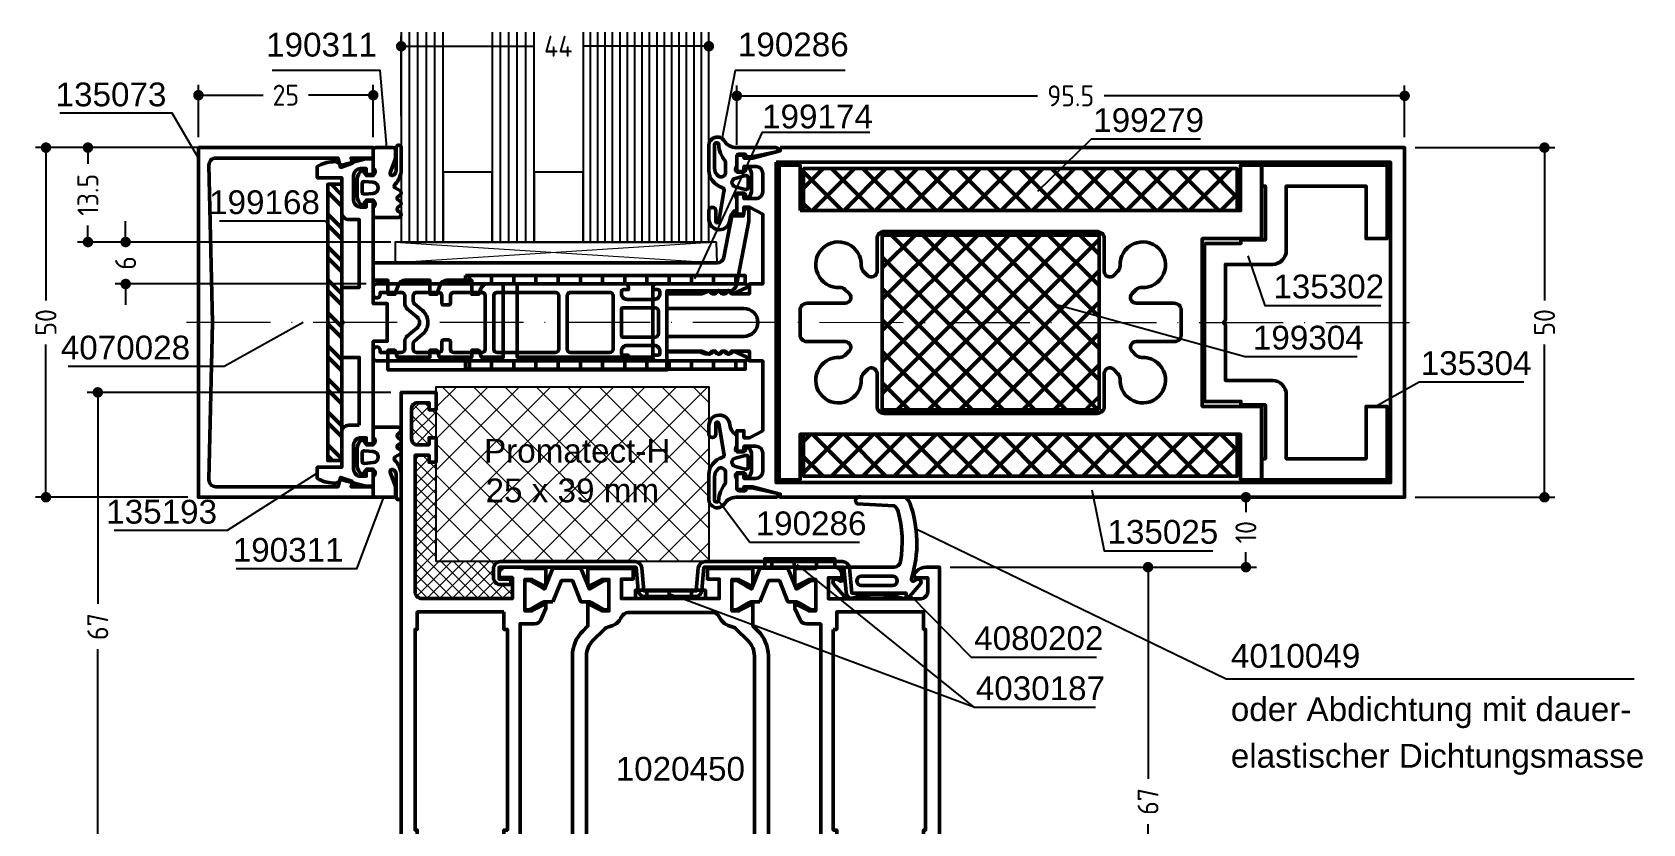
# Model space of a CAD drawing. Header units: millimetres. Extents: x -91 to 140, y -189 to 42.
# Drawn here: x -90.8 to 139.6, y -71.7 to 41.5 of the extents above; entities that cross this region are included whole.
import ezdxf
from ezdxf.enums import TextEntityAlignment as Align

# ---------------------------------------------------------------- set-up
doc = ezdxf.new("R2010")
doc.units = ezdxf.units.MM
doc.linetypes.add('ACAD_ISO10W100', pattern=[18, 12, -3, 0, -3])
doc.linetypes.add('AUSGEZOGEN', pattern=[0])
doc.layers.get('0').update_dxf_attribs({"linetype": 'CONTINUOUS'})
doc.layers.get('Defpoints').update_dxf_attribs({"linetype": 'CONTINUOUS'})
for name, color, linetype, lineweight in [('AM_5', 3, 'AUSGEZOGEN', 25), ('AM_C', 50, 'CONTINUOUS', 50), ('AM_S', 80, 'CONTINUOUS', 50), ('Cent3', 70, 'ACAD_ISO10W100', 18), ('Cont2', 2, 'AUSGEZOGEN', 25), ('Cont3', 70, 'CONTINUOUS', 18)]:
    doc.layers.add(name, color=color, linetype=linetype, lineweight=lineweight)
doc.layers.add('WBC-GER-ENG', color=7, linetype='AUSGEZOGEN')
doc.styles.add('HBS_DIMTEXTSTYLE', font='isocp.shx')
doc.styles.add('SWISSL', font='swissl.ttf')
doc.dimstyles.new('Konstruktionsschnitt 1-1$0', dxfattribs={"dimtxt": 3, "dimasz": 1.5, "dimexe": 1.5, "dimexo": 1.5, "dimgap": 1.5, "dimtad": 0, "dimdsep": 46, "dimtxsty": 'HBS_DIMTEXTSTYLE', "dimblk": 'PUNKT', "dimcen": 0, "dimclrd": 3, "dimclre": 3, "dimclrt": 2, "dimadec": 1, "dimazin": 2, "dimtfac": 0.7, "dimtofl": 0, "dimtmove": 0, "dimatfit": 3, "dimfxl": 0, "dimtolj": 1, "dimtzin": 0, "dimarcsym": 0})
pattern_1 = [(90, (-120.3272, -495.089), (-3.175, 7e-16), [])]

# ---------------------------------------------------------------- blocks, each defined once
blk = doc.blocks.new('WI199174')
blk.add_lwpolyline([(0, 1.2), (0, 0), (40, 0), (40, 1.2)], close=True)
blk = doc.blocks.new('WI190286')
for points in [[(-4, 0.3, -0.753068), (-1.78, 0.94, 0.258199), (-0.09, 0), (5.62, 0, -0.903019), (5.68, -0.6), (2.14, -1.33), (1.32, -1.33), (1.32, -1.13, 0.414214), (1.12, -0.93), (0.3, -0.93, 0.414214), (0, -1.23), (0, -2.61), (-0.19, -3.13, 0.520567), (0, -3.4), (1, -3.4, 0.414214), (1.3, -3.1), (1.3, -2.95, -0.700208), (1.65, -2.82), (1.75, -2.93, -0.176327), (2.1, -3.9), (2.1, -6.1, -0.176327), (1.75, -7.06), (1.65, -7.18, -0.700207), (1.3, -7.05), (1.3, -6.9, 0.414214), (1, -6.6), (0, -6.6, 0.520567), (-0.19, -6.87), (0, -7.38), (0, -8.7, -0.369491), (-0.25, -9, 0.226152), (-1, -10.33, -0.974179), (-4, -10.25), (-4, -9.03, -1), (-3, -9.03), (-3, -10.55, 0.999969), (-2.6, -10.55), (-1.86, -6.29, 0.508721), (-2.1, -5.69, -0.325108), (-4, -3.26), (-4, 0.3)], [(-1.6, -2.17, 0.170885), (-1.71, -1.86, -0.152142), (-2.6, 0.4, 1), (-3.2, 0.4), (-3.2, -2.89, 0.241981), (-2.57, -4.14, 0.537319), (-1.6, -3.5), (-1.6, -2.17)], [(-0.24, -5.6), (1.22, -5.99, 0.493145), (1.6, -5.7), (1.6, -4.3, 0.493145), (1.22, -4.01), (-0.24, -4.4, 0.767327), (-0.24, -5.6)]]:
    blk.add_lwpolyline(points, format="xyb", close=True)
blk = doc.blocks.new('WI190311')
for points in [[(0, -0.3, -0.414214), (0.3, 0), (2.8, 0, -0.414214), (3.2, -0.4), (3.2, -1.54), (2.42, -3.59, 0.786113), (2.9, -3.92, 0.262074), (3.28, -3.28), (3.28, 0, -1), (4, 0), (4, -3.17, -0.174474), (3.15, -5.24, 0.57735), (3.15, -5.76), (3.8, -6.14, -0.57735), (3.8, -6.83), (3.55, -6.97, 0.57735), (3.55, -7.49), (3.8, -7.64, -0.57735), (3.8, -8.33), (3.6, -8.45, 0.56351), (3.59, -9.13), (3.8, -9.25, -0.767327), (3.6, -10), (0.3, -10, -0.414214), (0, -9.7), (0, -8.57, -0.267949), (0.1, -8.4, 0.767327), (-0.1, -7.65), (-0.9, -7.65, 0.414214), (-1.3, -8.05, -0.592453), (-1.61, -8.22, -0.255924), (-2.3, -6.95), (-2.3, -4.55, -0.255924), (-1.61, -3.28, -0.592453), (-1.3, -3.45, 0.414214), (-0.9, -3.85), (-0.1, -3.85, 0.767327), (0.1, -3.1, -0.267949), (0, -2.93), (0, -0.3)], [(-0.03, -4.95), (-1.28, -4.85, 0.438367), (-1.6, -5.15), (-1.6, -6.35, 0.438367), (-1.28, -6.65), (-0.03, -6.55, 0.921414), (-0.03, -4.95)]]:
    blk.add_lwpolyline(points, format="xyb", close=True)
blk = doc.blocks.new('WI4030187')
blk.add_lwpolyline([(-5, 0), (-5, 1.2), (5, 1.2), (5, 0), (-5, 0)], close=True)
blk = doc.blocks.new('WI199279')
h = blk.add_hatch()
h.set_pattern_fill('NET', color=256, angle=45, style=0)
h.set_pattern_definition([(45, (-4372.8903, -2217.9758), (-2.245064, 2.245064), []), (135, (-4372.8903, -2217.9758), (-2.245064, -2.245064), [])])
h.paths.add_polyline_path([(31, 6), (-31, 6), (-31, 0), (31, 0)])
blk.add_lwpolyline([(-31, 0), (31, 0), (31, 6), (-31, 6)], close=True)
blk = doc.blocks.new('PUNKT')
at = {"color": 0, "linetype": 'Continuous'}
blk.add_line((-0.5, 0), (-1, 0), dxfattribs=at)
at = {"color": 0, "linetype": 'Continuous', "const_width": 0.5}
blk.add_lwpolyline([(-0.25, 0, 1), (0.25, 0, 1)], format="xyb", close=True, dxfattribs=at)
blk = doc.blocks.new('*D26')
at = {"layer": 'AM_5', "color": 3, "lineweight": -2, "transparency": 16777216}
for p, q in [((-39.5, -10), (-82.89, -10)), ((-81.39, -11.5), (-81.39, -40.26)), ((-81.39, -75.5), (-81.39, -46.74)), ((-39.5, -77), (-82.89, -77))]:
    blk.add_line(p, q, dxfattribs=at)
at = {"layer": 'Defpoints', "color": 0, "transparency": 16777216}
for p in [(-81.39, -10), (-38, -10), (-38, -77)]:
    blk.add_point(p, dxfattribs=at)
at = {"layer": 'AM_5', "color": 3, "lineweight": -2, "transparency": 16777216, "xscale": 1.5, "yscale": 1.5, "zscale": 1.5}
for p, rotation in [((-81.39, -10), 90), ((-81.39, -77), 270)]:
    blk.add_blockref('PUNKT', p, dxfattribs=dict(at, rotation=rotation))
at = {"layer": 'AM_5', "color": 2, "transparency": 16777216, "insert": (-81.39, -43.5), "char_height": 3, "attachment_point": 5, "rotation": 90, "style": 'HBS_DIMTEXTSTYLE'}
blk.add_mtext('\\A1;67', dxfattribs=at)
blk = doc.blocks.new('*D29')
at = {"layer": 'AM_5', "color": 3, "lineweight": -2, "transparency": 16777216}
for p, q in [((40.5, -35), (70.3, -35)), ((68.8, -36.5), (68.8, -65.26)), ((68.8, -100.5), (68.8, -71.74)), ((40.5, -102), (70.3, -102))]:
    blk.add_line(p, q, dxfattribs=at)
at = {"layer": 'Defpoints', "color": 0, "transparency": 16777216}
for p in [(39, -35), (39, -102), (68.8, -102)]:
    blk.add_point(p, dxfattribs=at)
at = {"layer": 'AM_5', "color": 3, "lineweight": -2, "transparency": 16777216, "xscale": 1.5, "yscale": 1.5, "zscale": 1.5}
for p, rotation in [((68.8, -35), 90), ((68.8, -102), 270)]:
    blk.add_blockref('PUNKT', p, dxfattribs=dict(at, rotation=rotation))
at = {"layer": 'AM_5', "color": 2, "transparency": 16777216, "insert": (68.8, -68.5), "char_height": 3, "attachment_point": 5, "rotation": 90, "style": 'HBS_DIMTEXTSTYLE'}
blk.add_mtext('\\A1;67', dxfattribs=at)
blk = doc.blocks.new('*D33')
at = {"layer": 'AM_5', "color": 3, "lineweight": -2, "transparency": 16777216}
for p, q in [((107, 25), (127, 25)), ((125.5, 23.5), (125.5, 3.15)), ((125.5, -23.5), (125.5, -3.15)), ((107, -25), (127, -25))]:
    blk.add_line(p, q, dxfattribs=at)
at = {"layer": 'Defpoints', "color": 0, "transparency": 16777216}
for p in [(105.5, 25), (125.5, 25), (105.5, -25)]:
    blk.add_point(p, dxfattribs=at)
at = {"layer": 'AM_5', "color": 3, "lineweight": -2, "transparency": 16777216, "xscale": 1.5, "yscale": 1.5, "zscale": 1.5}
for p, rotation in [((125.5, 25), 90), ((125.5, -25), 270)]:
    blk.add_blockref('PUNKT', p, dxfattribs=dict(at, rotation=rotation))
at = {"layer": 'AM_5', "color": 2, "transparency": 16777216, "insert": (125.5, 0), "char_height": 3, "attachment_point": 5, "rotation": 90, "style": 'HBS_DIMTEXTSTYLE'}
blk.add_mtext('\\A1;50', dxfattribs=at)
blk = doc.blocks.new('*D34')
at = {"layer": 'AM_5', "color": 3, "lineweight": -2, "transparency": 16777216}
for p, q in [((-68.5, 25), (-90.3, 25)), ((-88.8, 23.5), (-88.8, 3.15)), ((-88.8, -23.5), (-88.8, -3.15)), ((-68.5, -25), (-90.3, -25))]:
    blk.add_line(p, q, dxfattribs=at)
at = {"layer": 'Defpoints', "color": 0, "transparency": 16777216}
for p in [(-88.8, 25), (-67, 25), (-67, -25)]:
    blk.add_point(p, dxfattribs=at)
at = {"layer": 'AM_5', "color": 3, "lineweight": -2, "transparency": 16777216, "xscale": 1.5, "yscale": 1.5, "zscale": 1.5}
for p, rotation in [((-88.8, 25), 90), ((-88.8, -25), 270)]:
    blk.add_blockref('PUNKT', p, dxfattribs=dict(at, rotation=rotation))
at = {"layer": 'AM_5', "color": 2, "transparency": 16777216, "insert": (-88.8, 0), "char_height": 3, "attachment_point": 5, "rotation": 90, "style": 'HBS_DIMTEXTSTYLE'}
blk.add_mtext('\\A1;50', dxfattribs=at)
blk = doc.blocks.new('*D35')
at = {"layer": 'AM_5', "color": 3, "lineweight": -2, "transparency": 16777216}
for p, q in [((-67, 26.5), (-67, 33.99)), ((-65.5, 32.49), (-57.75, 32.49)), ((-43.5, 32.49), (-51.25, 32.49)), ((-42, 26.5), (-42, 33.99))]:
    blk.add_line(p, q, dxfattribs=at)
at = {"layer": 'Defpoints', "color": 0, "transparency": 16777216}
for p in [(-42, 32.49), (-67, 25), (-42, 25)]:
    blk.add_point(p, dxfattribs=at)
at = {"layer": 'AM_5', "color": 3, "lineweight": -2, "transparency": 16777216, "xscale": 1.5, "yscale": 1.5, "zscale": 1.5, "rotation": 180}
blk.add_blockref('PUNKT', (-67, 32.49), dxfattribs=at)
at = {"layer": 'AM_5', "color": 3, "lineweight": -2, "transparency": 16777216, "xscale": 1.5, "yscale": 1.5, "zscale": 1.5}
blk.add_blockref('PUNKT', (-42, 32.49), dxfattribs=at)
at = {"layer": 'AM_5', "color": 2, "transparency": 16777216, "insert": (-54.5, 32.49), "char_height": 3, "attachment_point": 5, "style": 'HBS_DIMTEXTSTYLE'}
blk.add_mtext('\\A1;25', dxfattribs=at)
blk = doc.blocks.new('*D36')
at = {"layer": 'AM_5', "color": 3, "lineweight": -2, "transparency": 16777216}
for p, q in [((10, 25.4), (10, 33.9)), ((11.5, 32.4), (52.98, 32.4)), ((104, 32.4), (62.52, 32.4)), ((105.5, 26.5), (105.5, 33.9))]:
    blk.add_line(p, q, dxfattribs=at)
at = {"layer": 'Defpoints', "color": 0, "transparency": 16777216}
for p in [(105.5, 32.4), (10, 23.9), (105.5, 25)]:
    blk.add_point(p, dxfattribs=at)
at = {"layer": 'AM_5', "color": 3, "lineweight": -2, "transparency": 16777216, "xscale": 1.5, "yscale": 1.5, "zscale": 1.5, "rotation": 180}
blk.add_blockref('PUNKT', (10, 32.4), dxfattribs=at)
at = {"layer": 'AM_5', "color": 3, "lineweight": -2, "transparency": 16777216, "xscale": 1.5, "yscale": 1.5, "zscale": 1.5}
blk.add_blockref('PUNKT', (105.5, 32.4), dxfattribs=at)
at = {"layer": 'AM_5', "color": 2, "transparency": 16777216, "insert": (57.75, 32.4), "char_height": 3, "attachment_point": 5, "style": 'HBS_DIMTEXTSTYLE'}
blk.add_mtext('\\A1;95.5', dxfattribs=at)
blk = doc.blocks.new('*D37')
at = {"layer": 'AM_5', "color": 3, "lineweight": -2, "transparency": 16777216}
for p, q in [((17.7, -25), (84.3, -25)), ((82.8, -26.5), (82.8, -27.15)), ((82.8, -33.5), (82.8, -32.85)), ((40.5, -35), (84.3, -35))]:
    blk.add_line(p, q, dxfattribs=at)
at = {"layer": 'Defpoints', "color": 0, "transparency": 16777216}
for p in [(16.2, -25), (82.8, -25), (39, -35)]:
    blk.add_point(p, dxfattribs=at)
at = {"layer": 'AM_5', "color": 3, "lineweight": -2, "transparency": 16777216, "xscale": 1.5, "yscale": 1.5, "zscale": 1.5}
for p, rotation in [((82.8, -25), 90), ((82.8, -35), 270)]:
    blk.add_blockref('PUNKT', p, dxfattribs=dict(at, rotation=rotation))
at = {"layer": 'AM_5', "color": 2, "transparency": 16777216, "insert": (82.8, -30), "char_height": 3, "attachment_point": 5, "rotation": 90, "style": 'HBS_DIMTEXTSTYLE'}
blk.add_mtext('\\A1;10', dxfattribs=at)
blk = doc.blocks.new('*D38')
at = {"layer": 'AM_5', "color": 3, "lineweight": -2, "transparency": 16777216}
for p, q in [((-43.5, 25), (-84.3, 25)), ((-82.8, 23.5), (-82.8, 22.66)), ((-82.8, 13), (-82.8, 13.84)), ((-39.5, 11.5), (-84.3, 11.5))]:
    blk.add_line(p, q, dxfattribs=at)
at = {"layer": 'Defpoints', "color": 0, "transparency": 16777216}
for p in [(-82.8, 25), (-42, 25), (-38, 11.5)]:
    blk.add_point(p, dxfattribs=at)
at = {"layer": 'AM_5', "color": 3, "lineweight": -2, "transparency": 16777216, "xscale": 1.5, "yscale": 1.5, "zscale": 1.5}
for p, rotation in [((-82.8, 25), 90), ((-82.8, 11.5), 270)]:
    blk.add_blockref('PUNKT', p, dxfattribs=dict(at, rotation=rotation))
at = {"layer": 'AM_5', "color": 2, "transparency": 16777216, "insert": (-82.8, 18.25), "char_height": 3, "attachment_point": 5, "rotation": 90, "style": 'HBS_DIMTEXTSTYLE'}
blk.add_mtext('\\A1;13.5', dxfattribs=at)
blk = doc.blocks.new('*D39')
at = {"layer": 'AM_5', "color": 3, "lineweight": -2, "transparency": 16777216}
for p, q in [((-77.41, 13), (-77.41, 14.5)), ((-39.5, 11.5), (-78.91, 11.5)), ((-43, 5.5), (-78.91, 5.5)), ((-77.41, 4), (-77.41, 2.5))]:
    blk.add_line(p, q, dxfattribs=at)
at = {"layer": 'Defpoints', "color": 0, "transparency": 16777216}
for p in [(-38, 11.5), (-77.41, 5.5), (-41.5, 5.5)]:
    blk.add_point(p, dxfattribs=at)
at = {"layer": 'AM_5', "color": 3, "lineweight": -2, "transparency": 16777216, "xscale": 1.5, "yscale": 1.5, "zscale": 1.5}
for p, rotation in [((-77.41, 11.5), 270), ((-77.41, 5.5), 90)]:
    blk.add_blockref('PUNKT', p, dxfattribs=dict(at, rotation=rotation))
at = {"layer": 'AM_5', "color": 2, "transparency": 16777216, "insert": (-77.41, 8.5), "char_height": 3, "attachment_point": 5, "rotation": 90, "style": 'HBS_DIMTEXTSTYLE'}
blk.add_mtext('\\A1;6', dxfattribs=at)
blk = doc.blocks.new('*D42')
at = {"layer": 'AM_5', "color": 3, "lineweight": -2, "transparency": 16777216}
for p, q in [((-38, 29.5), (-38, 40.99)), ((-36.5, 39.49), (-18.99, 39.49)), ((4.5, 39.49), (-12.09, 39.49)), ((6, 29.8), (6, 40.99))]:
    blk.add_line(p, q, dxfattribs=at)
at = {"layer": 'Defpoints', "color": 0, "transparency": 16777216}
for p in [(6, 39.49), (-38, 28), (6, 28.3)]:
    blk.add_point(p, dxfattribs=at)
at = {"layer": 'AM_5', "color": 3, "lineweight": -2, "transparency": 16777216, "xscale": 1.5, "yscale": 1.5, "zscale": 1.5, "rotation": 180}
blk.add_blockref('PUNKT', (-38, 39.49), dxfattribs=at)
at = {"layer": 'AM_5', "color": 3, "lineweight": -2, "transparency": 16777216, "xscale": 1.5, "yscale": 1.5, "zscale": 1.5}
blk.add_blockref('PUNKT', (6, 39.49), dxfattribs=at)
at = {"layer": 'AM_5', "color": 2, "transparency": 16777216, "insert": (-15.54, 39.49), "char_height": 3, "attachment_point": 5, "style": 'HBS_DIMTEXTSTYLE'}
blk.add_mtext('\\A1;44', dxfattribs=at)
blk = doc.blocks.new('WI135073')
blk.add_lwpolyline([(-25, 25), (0, 25), (0, 23.5), (-3.17, 23.5), (-2.98, 22.77), (-4.67, 22.16), (-5.03, 23.5), (-22.5, 23.5, 0.42074), (-23.5, 22.48), (-23, 0), (-23.5, -22.48, 0.42074), (-22.5, -23.5), (-5.03, -23.5), (-4.67, -22.16), (-2.98, -22.77), (-3.17, -23.5), (0, -23.5), (0, -25), (-25, -25), (-25, 25)], format="xyb", close=True)
blk = doc.blocks.new('WI135193')
blk.add_lwpolyline([(-2, -14.7), (-3.5, -14.7, 0.414214), (-4.5, -15.7), (-4.5, -20.7), (-8, -20.7), (-8, -22.3), (-7.73, -22.44, 0.116424), (-5.5, -23), (-5.37, -23), (-4.47, -22.49), (-1.06, -23.4), (0, -23.4), (0, -21), (-1, -21), (-1, -22), (-1.8, -22, -0.414214), (-2.8, -21), (-2.8, -17.5, -0.414214), (-1.8, -16.5), (-1, -16.5), (-1, -17.5), (0, -17.5), (0, -2.7), (2, -2.7), (2, 2.7), (0, 2.7), (0, 17.5), (-1, 17.5), (-1, 16.5), (-1.8, 16.5, -0.414214), (-2.8, 17.5), (-2.8, 21, -0.414214), (-1.8, 22), (-1, 22), (-1, 21), (0, 21), (0, 23.4), (-1.06, 23.4), (-4.47, 22.49), (-5.37, 23), (-5.5, 23, 0.116424), (-7.73, 22.44), (-8, 22.3), (-8, 20.7), (-4.5, 20.7), (-4.5, 15.7, 0.414214), (-3.5, 14.7), (-2, 14.7), (-2, 5), (-4.5, 5), (-4.5, 0.2), (-4.3, 0), (-4.5, -0.2), (-4.5, -5), (-2, -5), (-2, -14.7)], format="xyb", close=True)
blk = doc.blocks.new('WI135302')
blk.add_lwpolyline([(42.2, -11.3), (37, -11.3), (37, -11.8), (33.5, -11.8), (33.5, -19.5), (34, -19.5), (34, -22.5), (16.1, -22.5), (16.1, -12), (19.1, -12), (19.1, -19.5), (30.5, -19.5), (30.5, -10.3, -0.414214), (32.5, -8.3), (39.2, -8.3), (39.2, -0.3), (39.5, 0), (39.2, 0.3), (39.2, 8.3), (32.5, 8.3, -0.414214), (30.5, 10.3), (30.5, 19.5), (19.1, 19.5), (19.1, 12), (16.1, 12), (16.1, 22.5), (34, 22.5), (34, 19.5), (33.5, 19.5), (33.5, 11.8), (37, 11.8), (37, 11.3), (42.2, 11.3), (42.2, -11.3)], format="xyb", close=True)
blk = doc.blocks.new('WI135304')
blk.add_lwpolyline([(98.5, 16), (98.5, 22.5), (101.5, 22.5), (101.5, -22.5), (98.5, -22.5), (98.5, -16), (35.5, -16), (35.5, -22.5), (32.5, -22.5), (32.5, -12), (41, -12), (41, 12), (32.5, 12), (32.5, 22.5), (35.5, 22.5), (35.5, 16), (98.5, 16)], close=True)
blk.add_lwpolyline([(86.5, 13, -0.414214), (87.5, 12), (87.5, 7.3, 0.668179), (88.87, 6.73), (89.46, 7.33, 0.212044), (89.75, 8.09, -2.597465), (92.84, 5, 0.212044), (92.08, 4.71), (91.48, 4.12, 0.668179), (92.05, 2.75), (97.5, 2.75, -0.414214), (98.5, 1.75), (98.5, -1.75, -0.414214), (97.5, -2.75), (92.05, -2.75, 0.668179), (91.48, -4.12), (92.08, -4.71, 0.212044), (92.84, -5, -2.597465), (89.75, -8.09, 0.212044), (89.46, -7.33), (88.87, -6.73, 0.668179), (87.5, -7.3), (87.5, -12, -0.414214), (86.5, -13), (56, -13, -0.414214), (55, -12), (55, -7.3, 0.668179), (53.63, -6.73), (53.04, -7.33, 0.212044), (52.75, -8.09, -2.597465), (49.66, -5, 0.212044), (50.42, -4.71), (51.02, -4.12, 0.668179), (50.45, -2.75), (45, -2.75, -0.414214), (44, -1.75), (44, 1.75, -0.414214), (45, 2.75), (50.45, 2.75, 0.668179), (51.02, 4.12), (50.42, 4.71, 0.212044), (49.66, 5, -2.597465), (52.75, 8.09, 0.212044), (53.04, 7.33), (53.63, 6.73, 0.668179), (55, 7.3), (55, 12, -0.414214), (56, 13), (86.5, 13)], format="xyb", close=True)
blk = doc.blocks.new('B-WI13')
blk.add_lwpolyline([(16.2, 25), (16.2, 24.55), (12.29, 23.5), (11, 23.5), (11, 23.9), (10, 23.9), (10, 21.5), (11, 21.5), (11, 22.3), (12.7, 22.3, -0.414214), (13.7, 21.3), (13.7, 18.7, -0.414214), (12.7, 17.7), (11, 17.7), (11, 18.5), (10, 18.5), (10, 15.5), (11, 15.5), (11, 16.5), (11.8, 16.5), (13.7, 15.5), (13.7, 5.5), (11.8, 5.5), (11.8, 4.1), (9.28, 4.1), (8.8, 4.58), (8.32, 4.1), (7.88, 4.1), (7.4, 4.58), (6.92, 4.1), (6.48, 4.1), (6.05, 4.54), (5, 4.1), (0, 4.1), (0, 2), (11, 2, -1), (11, -2), (0, -2), (0, -4.1), (5, -4.1), (6.05, -4.54), (6.48, -4.1), (6.92, -4.1), (7.4, -4.58), (7.88, -4.1), (8.32, -4.1), (8.8, -4.58), (9.28, -4.1), (11.8, -4.1), (11.8, -5.5), (13.7, -5.5), (13.7, -15.5), (11.8, -16.5), (11, -16.5), (11, -15.5), (10, -15.5), (10, -18.5), (11, -18.5), (11, -17.7), (12.7, -17.7, -0.414214), (13.7, -18.7), (13.7, -21.3, -0.414214), (12.7, -22.3), (11, -22.3), (11, -21.5), (10, -21.5), (10, -23.9), (11, -23.9), (11, -23.5), (12.29, -23.5), (16.2, -24.55), (16.2, -25), (105.5, -25), (105.5, 25), (16.2, 25)], format="xyb", close=True)
blk.add_lwpolyline([(15.6, 22.9), (15.6, -22.9), (103.5, -22.9), (103.5, 22.9), (15.6, 22.9)], close=True)
blk = doc.blocks.new('WI199304')
h = blk.add_hatch()
h.set_pattern_fill('NET', color=256, angle=45, style=0)
h.set_pattern_definition([(45, (-4337.344, -2227.5144), (-2.245064, 2.245064), []), (135, (-4337.344, -2227.5144), (-2.245064, -2.245064), [])])
h.paths.add_polyline_path([(-11.75, 12.5), (-42.75, 12.5), (-42.75, -12.5), (-11.75, -12.5)])
blk.add_lwpolyline([(-11.75, -12.5), (-11.75, 12.5), (-42.75, 12.5), (-42.75, -12.5)], close=True)
blk = doc.blocks.new('*U25')
for p, q in [((1.2, 0), (1.2, 30)), ((2.4, 0), (2.4, 30)), ((3.6, 0), (3.6, 30)), ((4.8, 0), (4.8, 30)), ((14.2, 0), (14.2, 30)), ((15.4, 0), (15.4, 30)), ((16.6, 0), (16.6, 30)), ((17.8, 0), (17.8, 30)), ((27.06, 0), (27.06, 30)), ((28.12, 0), (28.12, 30)), ((29.18, 0), (29.18, 30)), ((30.24, 0), (30.24, 30)), ((31.29, 0), (31.29, 30)), ((32.35, 0), (32.35, 30)), ((33.41, 0), (33.41, 30)), ((34.47, 0), (34.47, 30)), ((35.53, 0), (35.53, 30)), ((36.59, 0), (36.59, 30)), ((37.65, 0), (37.65, 30)), ((38.71, 0), (38.71, 30)), ((39.76, 0), (39.76, 30)), ((40.82, 0), (40.82, 30)), ((41.88, 0), (41.88, 30)), ((42.94, 0), (42.94, 30))]:
    blk.add_line(p, q)
for points in [[(0, 30), (0, 0), (6, 0), (6, 30)], [(13, 30), (13, 0), (19, 0), (19, 30)], [(26, 30), (26, 0), (44, 0), (44, 30)]]:
    blk.add_lwpolyline(points)
for points in [[(6, 0), (13, 0), (13, 10), (6, 10)], [(19, 0), (26, 0), (26, 10), (19, 10)]]:
    blk.add_lwpolyline(points, close=True)
blk = doc.blocks.new('WI197281')
blk.add_lwpolyline([(7.18, 8.5, 0.359132), (8.16, 9.31), (9.3, 15.2), (10.92, 15.2), (11.1, 16.25), (11.7, 16.2), (11.7, 14.44), (9.93, 5.31, -0.359132), (8.95, 4.5), (0, 4.5), (0, -6.8), (-39.9, -6.8), (-39.9, -4), (-38.9, -4), (-38.53, -5), (-33.9, -5), (-33.9, -4), (-32.9, -4), (-32.53, -5), (-27.9, -5), (-27.9, -4), (-26.9, -4), (-26.53, -5), (-23.4, -5), (-23.4, 5.5), (-25.65, 5.5, 0.315299), (-26.59, 4.84), (-26.9, 4), (-27.9, 4), (-27.9, 6), (-31.47, 6, 0.315299), (-32.41, 5.34), (-32.9, 4), (-33.9, 4), (-33.9, 6), (-37.47, 6, 0.315299), (-38.41, 5.34), (-38.9, 4), (-39.9, 4), (-39.9, 6), (-42, 6), (-42, 8.5), (7.18, 8.5)], format="xyb", close=True)
blk.add_lwpolyline([(-21.4, 5.5), (-21.4, -5), (-2, -5), (-2, 5.5), (-21.4, 5.5)], close=True)
blk = doc.blocks.new('WI196063')
for points in [[(-5.5, -6, -0.414214), (-5, -5.5), (-4.7, -5.5), (-4.7, -6.2, 0.414214), (-4.4, -6.5), (-4.1, -6.5, 0.414214), (-3.3, -5.7), (-3.3, -1.8, 0.414214), (-4.1, -1), (-4.4, -1, 0.414214), (-4.7, -1.3), (-4.7, -2), (-5, -2, -0.414214), (-5.5, -1.5), (-5.5, 11.2, -0.803179), (-4.93, 11.33), (-4.12, 9.58, -0.314902), (-4.16, 9.36), (-4.44, 9.08, 0.198912), (-4.5, 8.93), (-4.5, 8.67, 0.198912), (-4.44, 8.52), (-4.16, 8.24, -0.414214), (-4.16, 7.96), (-4.44, 7.68, 0.198912), (-4.5, 7.53), (-4.5, 7.27, 0.198912), (-4.44, 7.12), (-4.16, 6.84, -0.414214), (-4.16, 6.56), (-4.44, 6.28, 0.198912), (-4.5, 6.13), (-4.5, 5.56, 0.087489), (-4.49, 5.49), (-4.2, 4.7), (-4.2, 0.3, 0.414214), (-3.9, 0), (3.9, 0, 0.414214), (4.2, 0.3), (4.2, 4.7), (4.49, 5.49, 0.087489), (4.5, 5.56), (4.5, 6.13, 0.198912), (4.44, 6.28), (4.16, 6.56, -0.414214), (4.16, 6.84), (4.44, 7.12, 0.198912), (4.5, 7.27), (4.5, 7.53, 0.198912), (4.44, 7.68), (4.16, 7.96, -0.414214), (4.16, 8.24), (4.44, 8.52, 0.198912), (4.5, 8.67), (4.5, 8.93, 0.198912), (4.44, 9.08), (4.16, 9.36, -0.314902), (4.12, 9.58), (4.93, 11.33, -0.803179), (5.5, 11.2), (5.5, -1.5, -0.414214), (5, -2), (4.7, -2), (4.7, -1.3, 0.414214), (4.4, -1), (4.1, -1, 0.414214), (3.3, -1.8), (3.3, -5.7, 0.414214), (4.1, -6.5), (4.4, -6.5, 0.414214), (4.7, -6.2), (4.7, -5.5), (5, -5.5, -0.414214), (5.5, -6), (5.5, -41.5, -0.414214), (5, -42), (4, -42, -1), (4, -41), (4.3, -41), (4.3, -38, 0.414214), (3.8, -37.5), (2.72, -37.5, -0.221695), (1.95, -37.14), (0.77, -35.73, 0.466308), (-0.77, -35.73), (-1.95, -37.14, -0.221695), (-2.72, -37.5), (-3.8, -37.5, 0.414214), (-4.3, -38), (-4.3, -41), (-4, -41, -1), (-4, -42), (-5, -42, -0.414214), (-5.5, -41.5), (-5.5, -6)], [(-5.5, -6, -0.414214), (-5, -5.5), (-4.7, -5.5), (-4.7, -6.2, 0.414214), (-4.4, -6.5), (-4.1, -6.5, 0.414214), (-3.3, -5.7), (-3.3, -1.8, 0.414214), (-4.1, -1), (-4.4, -1, 0.414214), (-4.7, -1.3), (-4.7, -2), (-5, -2, -0.414214), (-5.5, -1.5), (-5.5, 11.2, -0.803179), (-4.93, 11.33), (-4.12, 9.58, -0.314902), (-4.16, 9.36), (-4.44, 9.08, 0.198912), (-4.5, 8.93), (-4.5, 8.67, 0.198912), (-4.44, 8.52), (-4.16, 8.24, -0.414214), (-4.16, 7.96), (-4.44, 7.68, 0.198912), (-4.5, 7.53), (-4.5, 7.27, 0.198912), (-4.44, 7.12), (-4.16, 6.84, -0.414214), (-4.16, 6.56), (-4.44, 6.28, 0.198912), (-4.5, 6.13), (-4.5, 5.56, 0.087489), (-4.49, 5.49), (-4.2, 4.7), (-4.2, 0.3, 0.414214), (-3.9, 0), (3.9, 0, 0.414214), (4.2, 0.3), (4.2, 4.7), (4.49, 5.49, 0.087489), (4.5, 5.56), (4.5, 6.13, 0.198912), (4.44, 6.28), (4.16, 6.56, -0.414214), (4.16, 6.84), (4.44, 7.12, 0.198912), (4.5, 7.27), (4.5, 7.53, 0.198912), (4.44, 7.68), (4.16, 7.96, -0.414214), (4.16, 8.24), (4.44, 8.52, 0.198912), (4.5, 8.67), (4.5, 8.93, 0.198912), (4.44, 9.08), (4.16, 9.36, -0.314902), (4.12, 9.58), (4.93, 11.33, -0.803179), (5.5, 11.2), (5.5, -1.5, -0.414214), (5, -2), (4.7, -2), (4.7, -1.3, 0.414214), (4.4, -1), (4.1, -1, 0.414214), (3.3, -1.8), (3.3, -5.7, 0.414214), (4.1, -6.5), (4.4, -6.5, 0.414214), (4.7, -6.2), (4.7, -5.5), (5, -5.5, -0.414214), (5.5, -6), (5.5, -41.5, -0.414214), (5, -42), (4, -42, -1), (4, -41), (4.3, -41), (4.3, -38, 0.414214), (3.8, -37.5), (2.72, -37.5, -0.221695), (1.95, -37.14), (0.77, -35.73, 0.466308), (-0.77, -35.73), (-1.95, -37.14, -0.221695), (-2.72, -37.5), (-3.8, -37.5, 0.414214), (-4.3, -38), (-4.3, -41), (-4, -41, -1), (-4, -42), (-5, -42, -0.414214), (-5.5, -41.5), (-5.5, -6)], [(-2.1, -1.7, -0.414214), (-1.6, -1.2), (1.6, -1.2, -0.414214), (2.1, -1.7), (2.1, -6.3, -0.414214), (1.9, -6.5), (-1.9, -6.5, -0.414214), (-2.1, -6.3), (-2.1, -1.7)], [(-2.1, -1.7, -0.414214), (-1.6, -1.2), (1.6, -1.2, -0.414214), (2.1, -1.7), (2.1, -6.3, -0.414214), (1.9, -6.5), (-1.9, -6.5, -0.414214), (-2.1, -6.3), (-2.1, -1.7)], [(-4.3, -13.77, 0.414214), (-3.8, -14.27), (3.8, -14.27, 0.414214), (4.3, -13.77), (4.3, -8.2, 0.414214), (3.8, -7.7), (-3.8, -7.7, 0.414214), (-4.3, -8.2), (-4.3, -13.77)], [(-4.3, -13.77, 0.414214), (-3.8, -14.27), (3.8, -14.27, 0.414214), (4.3, -13.77), (4.3, -8.2, 0.414214), (3.8, -7.7), (-3.8, -7.7, 0.414214), (-4.3, -8.2), (-4.3, -13.77)], [(-4.3, -24.27, 0.414214), (-3.8, -24.77), (3.8, -24.77, 0.414214), (4.3, -24.27), (4.3, -15.97, 0.414214), (3.8, -15.47), (-3.8, -15.47, 0.414214), (-4.3, -15.97), (-4.3, -24.27)], [(-4.3, -24.27, 0.414214), (-3.8, -24.77), (3.8, -24.77, 0.414214), (4.3, -24.27), (4.3, -15.97, 0.414214), (3.8, -15.47), (-3.8, -15.47, 0.414214), (-4.3, -15.97), (-4.3, -24.27)], [(-4.3, -35.8, 0.414214), (-3.8, -36.3), (-3.04, -36.3, 0.221695), (-2.66, -36.12), (-1.69, -34.96, -0.466308), (1.69, -34.96), (2.66, -36.12, 0.221695), (3.04, -36.3), (3.8, -36.3, 0.414214), (4.3, -35.8), (4.3, -32.67, 0.414214), (3.8, -32.17), (2.7, -32.17, -0.414214), (2.5, -31.97), (2.5, -31.17, -0.414214), (2.7, -30.97), (3.8, -30.97, 0.414214), (4.3, -30.47), (4.3, -26.47, 0.414214), (3.8, -25.97), (-3.8, -25.97, 0.414214), (-4.3, -26.47), (-4.3, -30.47, 0.414214), (-3.8, -30.97), (-2.7, -30.97, -0.414214), (-2.5, -31.17), (-2.5, -31.97, -0.414214), (-2.7, -32.17), (-3.8, -32.17, 0.414214), (-4.3, -32.67), (-4.3, -35.8)], [(-4.3, -35.8, 0.414214), (-3.8, -36.3), (-3.04, -36.3, 0.221695), (-2.66, -36.12), (-1.69, -34.96, -0.466308), (1.69, -34.96), (2.66, -36.12, 0.221695), (3.04, -36.3), (3.8, -36.3, 0.414214), (4.3, -35.8), (4.3, -32.67, 0.414214), (3.8, -32.17), (2.7, -32.17, -0.414214), (2.5, -31.97), (2.5, -31.17, -0.414214), (2.7, -30.97), (3.8, -30.97, 0.414214), (4.3, -30.47), (4.3, -26.47, 0.414214), (3.8, -25.97), (-3.8, -25.97, 0.414214), (-4.3, -26.47), (-4.3, -30.47, 0.414214), (-3.8, -30.97), (-2.7, -30.97, -0.414214), (-2.5, -31.17), (-2.5, -31.97, -0.414214), (-2.7, -32.17), (-3.8, -32.17, 0.414214), (-4.3, -32.67), (-4.3, -35.8)]]:
    blk.add_lwpolyline(points, format="xyb", close=True)
blk = doc.blocks.new('WI1020450')
for points in [[(25.38, 75.28), (25.38, 72.73), (23.38, 73.73), (22.38, 73.73), (22.38, 69.23), (23.38, 69.23), (25.38, 70.23), (25.38, 69.58), (24.65, 67.96, -0.294108), (23.74, 67.38), (21.68, 67.38), (21.68, 34.08), (20.78, 34.08), (20.78, 32.26, 0.109518), (20.88, 31.83), (21.88, 29.68), (21.88, 29.03), (19.88, 30.03), (18.88, 30.03), (18.88, 25.53), (19.88, 25.53), (21.88, 26.53), (21.88, 23.98), (16.68, 23.98), (16.68, 25.16, 0.151177), (14.94, 30.81), (15.18, 31.28), (16.68, 31.28), (16.68, 33.48), (4.68, 33.48), (4.68, 100.48), (9.68, 100.48), (9.68, 97.98), (8.68, 97.98), (8.68, 98.98), (6.98, 98.98, 0.414214), (6.18, 98.18), (6.18, 93.78, 0.414214), (6.98, 92.98), (8.68, 92.98), (8.68, 93.98), (9.68, 93.98), (9.68, 90.48), (8.68, 90.48), (8.68, 91.48), (6.68, 91.48), (6.68, 71.98, 0.414214), (7.68, 70.98), (20.58, 70.98), (20.58, 73.98), (18.68, 73.98), (18.68, 74.48, -0.414214), (19.68, 75.48), (22.38, 75.48), (22.38, 75.28), (25.38, 75.28)], [(26.38, 70.53), (25.25, 70.53, 0.131652), (24.85, 70.42), (23.05, 69.38), (22.38, 69.38), (22.38, 73.58), (23.05, 73.58), (24.38, 72.8), (24.87, 72.52), (25.17, 72.35), (26.38, 75.35), (30.38, 75.35), (31.6, 72.35), (33.72, 73.58), (34.38, 73.58), (34.38, 69.38), (33.72, 69.38), (31.92, 70.42, 0.131652), (31.52, 70.53), (30.39, 70.53), (29.17, 73.55), (27.6, 73.55)], [(29.18, 62.81, -0.198912), (30.65, 66.34), (31.38, 67.08), (31.38, 70.23), (33.38, 69.23), (34.38, 69.23), (34.38, 73.73), (33.38, 73.73), (31.38, 72.73), (31.38, 75.28), (37.88, 75.28), (37.88, 73.78), (36.18, 73.78), (36.18, 70.98), (50.18, 70.98), (50.18, 73.78), (48.48, 73.78), (48.48, 75.28), (54.99, 75.28), (54.99, 72.73), (52.99, 73.73), (51.99, 73.73), (51.99, 69.23), (52.99, 69.23), (54.99, 70.23), (54.99, 67.08), (55.72, 66.34, -0.198912), (57.19, 62.81), (57.19, 32.69, 0.109518), (57.28, 32.26), (58.49, 29.68), (58.48, 29.03), (56.48, 30.03), (55.48, 30.03), (55.48, 25.53), (56.48, 25.53), (58.48, 26.53), (58.48, 23.98), (50.18, 23.98), (50.18, 27.78), (52.68, 27.78), (52.68, 33.48), (33.68, 33.48), (33.68, 27.78), (36.18, 27.78), (36.18, 23.98), (27.88, 23.98), (27.88, 26.53), (29.88, 25.53), (30.88, 25.53), (30.88, 30.03), (29.88, 30.03), (27.88, 29.03), (27.88, 29.68), (29.09, 32.26, 0.109518), (29.18, 32.69)], [(55.98, 70.53), (54.85, 70.53, 0.131652), (54.45, 70.42), (52.65, 69.38), (51.99, 69.38), (51.99, 73.58), (52.65, 73.58), (53.99, 72.8), (54.47, 72.52), (54.77, 72.35), (55.99, 75.35), (59.99, 75.35), (61.2, 72.35), (63.33, 73.58), (63.99, 73.58), (63.99, 69.38), (63.33, 69.38), (61.52, 70.42, 0.131652), (61.12, 70.53), (59.99, 70.53), (58.77, 73.55), (57.2, 73.55)], [(64.68, 34.08), (65.58, 34.08), (65.58, 32.26, -0.109518), (65.49, 31.83), (64.48, 29.68), (64.48, 29.03), (66.48, 30.03), (67.48, 30.03), (67.48, 25.53), (66.48, 25.53), (64.48, 26.53), (64.48, 23.98), (69.68, 23.98), (69.68, 25.48), (69.28, 25.48), (69.28, 32.48, -0.414214), (70.28, 33.48), (78.88, 33.48, -0.414214), (79.88, 32.48), (79.88, 25.48), (76.88, 25.48), (76.74, 25.14), (77.9, 23.98), (79.88, 23.98), (79.88, 17.48), (77.68, 17.48), (77.68, 18.48), (76.68, 18.48), (76.68, 14.98), (77.68, 14.98), (77.68, 15.98), (79.38, 15.98, -0.414214), (80.18, 15.18), (80.18, 10.78, -0.414214), (79.38, 9.98), (77.68, 9.98), (77.68, 10.98), (76.68, 10.98), (76.68, 8.48), (81.68, 8.48), (81.68, 75.47), (79.79, 75.47, 0.198912), (78.37, 74.89), (77.97, 74.49), (78.18, 73.97), (79.98, 73.97), (79.98, 71.97, -0.414214), (78.98, 70.97), (65.78, 70.97), (65.78, 73.97), (67.68, 73.97), (67.68, 74.47, 0.414214), (66.68, 75.47), (63.98, 75.47), (63.98, 75.27), (60.98, 75.27), (60.98, 72.72), (62.98, 73.72), (63.98, 73.72), (63.98, 69.22), (62.98, 69.22), (60.98, 70.22), (60.98, 69.57), (61.72, 67.96, 0.294108), (62.63, 67.37), (64.68, 67.37)], [(31.18, 62.81, -0.198912), (32.06, 64.93), (33.82, 66.68, -0.154989), (34.36, 66.96, 0.248244), (36.21, 68.39, -0.293963), (37.12, 68.98), (49.25, 68.98, -0.293963), (50.16, 68.39, 0.248244), (52.01, 66.96, -0.154989), (52.55, 66.68), (54.31, 64.93, -0.198912), (55.19, 62.81), (55.19, 35.48), (31.18, 35.48)], [(22.88, 28.73), (21.75, 28.73, -0.131652), (21.35, 28.83), (19.55, 29.88), (18.88, 29.88), (18.88, 25.68), (19.55, 25.68), (20.88, 26.45), (21.37, 26.73), (21.67, 26.9), (22.88, 23.9), (26.88, 23.9), (28.1, 26.9), (30.22, 25.68), (30.88, 25.68), (30.88, 29.88), (30.22, 29.88), (28.42, 28.83, -0.131652), (28.02, 28.73), (26.89, 28.73), (25.67, 25.7), (24.1, 25.7)], [(59.48, 28.73), (58.35, 28.73, -0.131652), (57.95, 28.83), (56.15, 29.88), (55.48, 29.88), (55.48, 25.68), (56.15, 25.68), (57.48, 26.45), (57.97, 26.73), (58.27, 26.91), (59.48, 23.9), (63.48, 23.9), (64.7, 26.91), (66.82, 25.68), (67.48, 25.68), (67.48, 29.88), (66.82, 29.88), (65.02, 28.83, -0.131652), (64.62, 28.73), (63.49, 28.73), (62.27, 25.7), (60.7, 25.7)]]:
    blk.add_lwpolyline(points, format="xyb", close=True)
for points in [[(19.38, 69.08), (6.98, 69.08), (6.98, 66.58), (6.68, 66.58), (6.68, 37.88), (6.98, 37.88), (6.98, 35.38), (19.38, 35.38), (19.38, 37.88), (19.88, 37.88), (19.88, 66.58), (19.38, 66.58), (19.38, 69.08)], [(66.48, 66.57), (66.98, 66.57), (66.98, 69.07), (79.38, 69.07), (79.38, 66.57), (79.68, 66.57), (79.68, 37.88), (79.38, 37.88), (79.38, 35.38), (66.98, 35.38), (66.98, 37.88), (66.48, 37.88)]]:
    blk.add_lwpolyline(points, close=True)
blk = doc.blocks.new('WI4080202')
blk.add_lwpolyline([(-48.61, -3.59, -0.388879), (-49.61, -4.5), (-57.2, -4.5), (-57.2, -3.7), (-49.43, -3.7), (-49.11, -0.11, -0.388879), (-48.12, 0.8), (-28.48, 0.8, -0.388879), (-27.49, -0.11), (-27.2, -3.4), (-19.7, -3.4), (-19.41, -0.11, -0.388879), (-18.42, 0.8), (0.8, 0.8, -0.414214), (1.8, -0.2), (1.8, -1.5, -0.414214), (0.8, -2.5), (-0.7, -2.5), (-0.7, -1.7), (1, -1.7), (1, 0), (-18.6, 0), (-18.89, -3.29, -0.388879), (-19.88, -4.2), (-27.02, -4.2, -0.388879), (-28.01, -3.29), (-28.3, 0), (-48.3, 0), (-48.61, -3.59)], format="xyb", close=True)
blk = doc.blocks.new('WI4010049')
for points in [[(-13.35, 0, -0.414214), (-13.85, 0.5), (-13.85, 1.7, 0.580323), (-14.3, 1.96), (-14.65, 1.76, -0.842901), (-15.16, 2.36), (-13.66, 4.14, -0.302435), (-12.59, 4.45, 0.152206), (-5.31, 4.45, -0.302435), (-4.24, 4.14), (-2.74, 2.36, -0.842901), (-3.25, 1.76), (-3.6, 1.96, 0.687297), (-4.04, 1.61, -0.166787), (-4.28, -9.22, -0.176202), (-4.94, -10), (-11.21, -10, -0.945698), (-11.81, -9.08), (-6.51, -8.79, 0.168531), (-5.95, -7.98, 0.111003), (-5.59, -0.83, 0.36578), (-6.57, 0), (-13.35, 0)], [(-11.2, 1.3, -1), (-11.2, 2.6), (-6.7, 2.6, -1), (-6.7, 1.3), (-11.2, 1.3)]]:
    blk.add_lwpolyline(points, format="xyb", close=True)
blk = doc.blocks.new('WI196068')
h = blk.add_hatch()
h.set_pattern_fill('ANSI32', color=256, scale=0.35, style=0)
h.paths.add_polyline_path([(-19.75, -4.5), (19.75, -4.5), (19.75, -6.5), (-19.75, -6.5)])
blk.add_lwpolyline([(-19.75, -4.5), (19.75, -4.5), (19.75, -6.5), (-19.75, -6.5), (-19.75, -4.5)])

msp = doc.modelspace()

# ---------------------------------------------------------------- hatches: boundary and pattern name
at = {"layer": 'AM_C'}
h = msp.add_hatch(dxfattribs=at)
h.set_pattern_fill('ANSI31', color=256, angle=45, style=0)
h.set_pattern_definition(pattern_1)
h.paths.add_polyline_path([(-28.8, 6.7), (-28.8, 5.5), (11.2, 5.5), (11.2, 6.7)])
h = msp.add_hatch(dxfattribs=at)
h.set_pattern_fill('ANSI31', color=256, angle=45, style=0)
h.set_pattern_definition(pattern_1)
h.paths.add_polyline_path([(-28.8, -6.7), (-28.8, -5.5), (11.2, -5.5), (11.2, -6.7)])
h = msp.add_hatch(dxfattribs=at)
h.set_pattern_fill('ANSI31', color=256, angle=45, style=0)
h.set_pattern_definition([(90, (-131.0272, -490.589), (-3.175, 7e-16), [])])
h.paths.add_polyline_path([(24, -35.003), (24, -33.803), (14, -33.803), (14, -35.003)])
h = msp.add_hatch(dxfattribs=at)
h.set_pattern_fill('ANSI31', color=256, angle=45, style=0)
h.set_pattern_definition(pattern_1)
h.paths.add_polyline_path([(5.5, -39.5), (5.5, -38.3), (-4.5, -38.3), (-4.5, -39.5)])
at = {"layer": 'Cont3'}
h = msp.add_hatch(dxfattribs=at)
h.set_pattern_fill('ANSI37', color=256, angle=90, style=0)
h.set_pattern_definition([(135, (1219.3874, 283.853), (-2.245064, -2.245064), []), (225, (1219.3874, 283.853), (2.245064, -2.245064), [])])
h.paths.add_polyline_path([(6, -21.934, -0.0188604), (6, -21.736), (6, -9.2), (-33, -9.2), (-33, -34.2), (6, -34.2)])
h.paths.add_polyline_path([(-26.528, -15.905), (-2.262, -15.905), (-2.262, -25.488), (-26.528, -25.488)], flags=24)
h = msp.add_hatch(dxfattribs=at)
h.set_pattern_fill('ANSI37', color=256, scale=0.4, angle=90, style=0)
h.set_pattern_definition([(45, (-227.1784, 427.0655), (0.8980256, -0.8980256), []), (315, (-227.1784, 427.0655), (-0.8980256, -0.8980256), [])])
h.paths.add_polyline_path([(-34.1, -11.5), (-34.1, -12.5), (-33.1, -12.5), (-33.1, -16.5), (-34.1, -16.5), (-34.1, -17.5), (-35.8, -17.5, -0.4142136), (-36.6, -16.7), (-36.6, -12.3, -0.4142136), (-35.8, -11.5)])
h = msp.add_hatch(dxfattribs=at)
h.set_pattern_fill('ANSI37', color=256, scale=0.4, angle=90, style=0)
h.set_pattern_definition([(135, (1219.3874, 283.853), (-0.8980256, -0.8980256), []), (225, (1219.3874, 283.853), (0.8980256, -0.8980256), [])])
h.paths.add_polyline_path([(-24.8, -35.2, -0.4142136), (-23.8, -34.2), (-33, -34.2), (-33, -20), (-34, -20), (-34, -19), (-36, -19), (-36, -38.5), (-35.707, -39.207), (-35, -39.5), (-22.1, -39.5), (-22.1, -37.5), (-22.3, -37.5), (-23.8, -37.5, -0.4142136), (-24.8, -36.5)])

# ---------------------------------------------------------------- linework, layer by layer
at = {"layer": 'AM_5'}
msp.add_line((43.88, -55.017), (0.163, -38.764), dxfattribs=at)
for points in [[(-40.066, 25), (-41.002, 36.02), (-56.432, 36.02)], [(7.903, 26.274), (9.802, 36.051), (25.476, 36.051)], [(-67, 23.498), (-70.761, 29.903), (-86.821, 29.903)], [(3.981, 6.216), (13.674, 27.206), (29.025, 27.206)], [(53.041, 18.749), (60.734, 26.236), (76.297, 26.236)], [(-48.158, 13.485), (-48.809, 14.491), (-64.004, 14.491)], [(83.068, 9.519), (85.488, 2.442), (102.09, 2.442)], [(55.71, 2.584), (82.674, -4.872), (98.723, -4.872)], [(-52, 0), (-63.328, -6.292), (-85.638, -6.292)], [(101.361, -11.998), (107.591, -8.513), (122.536, -8.513)], [(-50, -21.536), (-62.892, -29.769), (-79.033, -29.769)], [(-40.539, -25), (-44.408, -35.218), (-61.582, -35.218)], [(60.765, -23.938), (62.533, -32.648), (78.062, -32.648)], [(7.397, -25.442), (11.862, -31.43), (27.532, -31.43)], [(35.644, -29.497), (79.983, -50.968), (138.336, -50.968)], [(18.599, -34.61), (43.88, -55.017), (61.275, -55.017)], [(34.7, -38.903), (43.511, -47.847), (61.41, -47.847)]]:
    msp.add_lwpolyline(points, dxfattribs=at)
at = {"layer": 'Cent3'}
msp.add_line((-68.692, 0.032), (107.5, 0), dxfattribs=at)
at = {"layer": 'Cont2'}
msp.add_lwpolyline([(7.107, 11.5), (-38.886, 11.5), (-38.886, 8.52), (7.175, 8.52)], close=True, dxfattribs=at)
msp.add_lwpolyline([(6, -34.2), (6, -34.2), (-33, -34.2), (-33, -9.2), (6, -9.2), (6, -34.2)], dxfattribs=at)
at = {"layer": 'Cont3'}
for p, q in [((-38.886, 11.5), (7.175, 8.52)), ((7.107, 11.5), (-38.886, 8.52))]:
    msp.add_line(p, q, dxfattribs=at)

# ---------------------------------------------------------------- block references
at = {"layer": 'AM_C'}
for name, p in [('WI190311', (-42, 25)), ('WI197281', (0, 0.02)), ('WI199174', (-28.8, 5.5))]:
    msp.add_blockref(name, p, dxfattribs=at)
for name, p, rotation in [('WI190286', (10, 25), 359.9999999996613), ('WI196068', (-42, 0), 270), ('WI196063', (0, 0), 270)]:
    msp.add_blockref(name, p, dxfattribs=dict(at, rotation=rotation))
at = {"layer": 'AM_C', "xscale": -1, "rotation": 180}
for name, p in [('WI199174', (-28.8, -5.5)), ('WI190286', (10, -25)), ('WI190311', (-42, -25)), ('WI4010049', (39, -35.003))]:
    msp.add_blockref(name, p, dxfattribs=at)
at = {"layer": 'AM_C', "xscale": -1}
for name, p in [('WI4080202', (-23, -35)), ('WI4030187', (19, -35.003)), ('WI4030187', (0.5, -39.5))]:
    msp.add_blockref(name, p, dxfattribs=at)
at = {"layer": 'AM_S'}
for name, p in [('WI135073', (-42, 0)), ('WI135193', (-42, 0)), ('B-WI13', (0, 0)), ('WI199279', (50.545, 16)), ('WI199304', (73.545, 0)), ('WI1020450', (-42.685, -110.477))]:
    msp.add_blockref(name, p, dxfattribs=at)
at = {"layer": 'AM_S', "xscale": -1}
msp.add_blockref('WI135304', (117.545, 0), dxfattribs=at)
at = {"layer": 'AM_S', "rotation": 180}
msp.add_blockref('WI135302', (119.08, 0), dxfattribs=at)
at = {"layer": 'AM_S', "xscale": -1, "rotation": 180.0000000000521}
msp.add_blockref('WI199279', (50.545, -16), dxfattribs=at)
at = {"layer": 'Cont2'}
msp.add_blockref('*U25', (-38, 11.5), dxfattribs=at)

# ---------------------------------------------------------------- texts
at = {"layer": 'AM_5', "color": 2, "style": 'SWISSL'}
for s, p in [('190311', (-41.469, 38.02)), ('135073', (-71.578, 30.903)), ('199168', (-49.626, 15.491)), ('4070028', (-68.191, -5.292)), ('135193', (-64.333, -28.769)), ('190311', (-46.24, -34.218))]:
    msp.add_text(s, height=3.4, dxfattribs=at).set_placement(p, align=Align.RIGHT)
for s, p in [('190286', (10.15, 38.051)), ('199174', (13.608, 27.75)), ('199279', (60.964, 27.236)), ('135302', (86.721, 3.442)), ('199304', (83.797, -3.872)), ('135304', (107.796, -7.513)), ('190286', (12.693, -30.43)), ('135025', (63, -31.648)), ('4080202', (43.938, -46.847)), ('4010049', (80.663, -49.371)), ('4030187', (44.169, -54.017)), ('1020450', (-7.326, -65.531))]:
    msp.add_text(s, height=3.4, dxfattribs=at).set_placement(p)
at = {"layer": 'WBC-GER-ENG', "style": 'SWISSL'}
for s, p in [('Promatect-H', (-26.157, -20.055)), ('25 x 39 mm', (-25.935, -25.721)), ('oder Abdichtung mit dauer-', (80.642, -57.007)), ('elastischer Dichtungsmasse', (80.642, -63.673))]:
    msp.add_text(s, height=3.4, dxfattribs=at).set_placement(p)

# ---------------------------------------------------------------- dimensions: what is measured, and where the dimension line sits
at = {"layer": 'AM_5'}
for base, p1, p2, angle, picture, middle in [((6, 39.49), (-38, 28), (6, 28.301), 0, '*D42', (-15.537, 39.49)), ((-88.8, 25), (-67, -25), (-67, 25), 90, '*D34', (-88.8, 0)), ((-82.8, 25), (-38, 11.5), (-42, 25), 90, '*D38', (-82.8, 18.25)), ((-77.413, 5.5), (-38, 11.5), (-41.5, 5.5), 90, '*D39', (-77.413, 8.5)), ((-81.392, -10), (-38, -77), (-38, -10), 90, '*D26', (-81.392, -43.5)), ((82.8, -25), (39, -35.003), (16.2, -25), 90, '*D37', (82.8, -30.001)), ((68.8, -102), (39, -35.003), (39, -102), 90, '*D29', (68.8, -68.501))]:
    dim = msp.add_linear_dim(base=base, p1=p1, p2=p2, angle=angle, dimstyle='Konstruktionsschnitt 1-1$0', dxfattribs=at)
    dim.commit()
    dim.dimension.update_dxf_attribs({"geometry": picture, "text_midpoint": middle, "dimtype": 160})
for base, p1, p2, angle, picture, middle in [((-42, 32.49), (-67, 25), (-42, 25), 0, '*D35', (-54.5, 32.49)), ((105.5, 32.402), (10, 23.9), (105.5, 25), 0, '*D36', (57.75, 32.402)), ((125.5, 25), (105.5, -25), (105.5, 25), 90, '*D33', (125.5, 0))]:
    dim = msp.add_linear_dim(base=base, p1=p1, p2=p2, angle=angle, dimstyle='Konstruktionsschnitt 1-1$0', dxfattribs=at)
    dim.commit()
    dim.dimension.update_dxf_attribs({"geometry": picture, "text_midpoint": middle})

doc.saveas('drawing.dxf')
